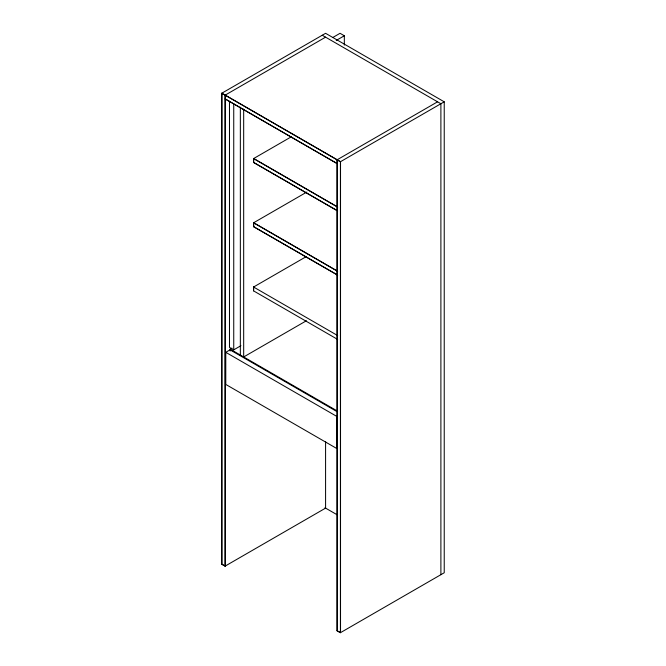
<?xml version="1.0" encoding="UTF-8"?>
<svg xmlns="http://www.w3.org/2000/svg" width="666" height="666" viewBox="0 0 666 666"><rect width="100%" height="100%" fill="white"/><g stroke="black" fill="none" stroke-linecap="round" stroke-linejoin="round"><path stroke-width="1" d="M325.582 441.575L325.582 508.116L225.108 566.125L221.77 564.202L221.77 93.248L325.582 33.308L444.23 101.815L444.23 572.76L340.418 632.7L337.079 630.777L337.079 159.823L437.562 101.815M325.582 37.163L225.108 95.171L225.108 566.125M332.867 37.454L340.06 33.3L344.33 35.764L344.33 45.105M336.238 40.435L344.33 35.764M337.704 211.005L253.58 162.437L253.58 158.583L291.508 136.688M253.58 162.437L336.921 210.423M221.77 93.248L340.418 161.746L444.23 101.815M337.704 275.225L253.58 226.656L253.58 222.802L306.818 192.066M253.58 226.656L336.921 274.642M337.704 339.444L253.58 290.875L253.58 287.021L305.91 256.81M253.58 290.875L253.688 286.963M230.145 351.074L230.145 349.142L231.943 348.11M225.774 352.314L336.63 416.317L336.63 448.426L225.774 384.424L225.774 352.314L230.036 349.85L337.321 411.796M229.479 101.299L229.479 347.394L233.741 349.85L240.934 345.704M306.41 320.746L243.681 356.959L243.681 109.116M221.77 564.202L225.216 566.058L225.216 95.113M337.079 630.777L340.526 632.633L340.526 161.688L221.878 93.182L221.878 564.135M322.244 35.24L440.892 103.738L440.892 574.691M336.921 206.568L253.688 158.516L253.688 162.371M253.58 158.583L337.704 207.151M336.921 270.787L253.688 222.735L253.688 226.59M253.58 222.802L337.704 271.37M253.58 287.021L337.704 335.589M230.145 349.142L337.645 411.205M324.941 507.742L337.529 515.009M340.418 161.746L340.418 632.7M337.187 159.757L337.187 630.71M240.343 107.193L240.343 355.036M233.741 103.763L233.741 349.85M225.216 98.968L337.187 163.611L225.216 98.968"/></g></svg>
